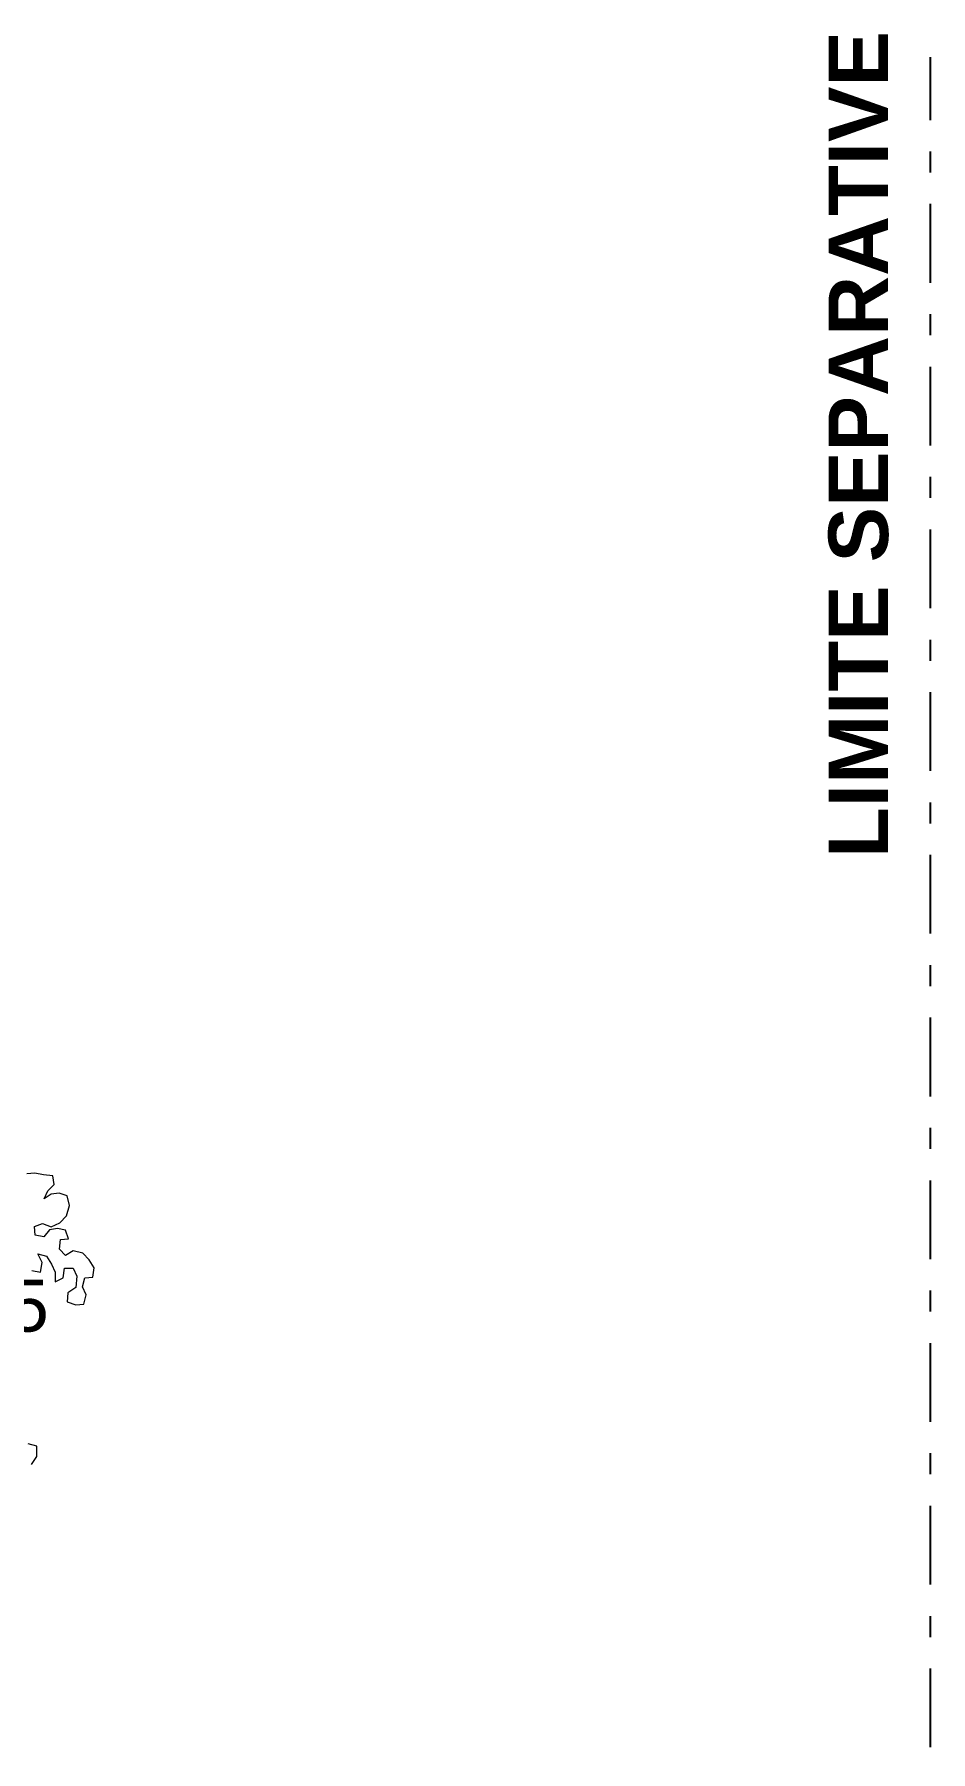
# Model space of a CAD drawing. Header units: millimetres. Extents: x 318905 to 439572, y -5133 to 105868.
# Drawn here: x 411597 to 414610, y 2795 to 8566 of the extents above; entities that cross this region are included whole.
import ezdxf

# ---------------------------------------------------------------- set-up
doc = ezdxf.new("R2010")
doc.units = ezdxf.units.MM
doc.header["$MEASUREMENT"] = 0
doc.linetypes.add('Tiretet', pattern=[546.805537, 264.583325, -105.833328, 70.555556, -105.833328])
for name, color, linetype, lineweight in [('2D -  Dessin général_Stylo_No__141', 1, 'Continuous', 25), ('2D - Ttes échelles - Textes_Stylo_No__141', 1, 'Continuous', 25), ('INTI_Etiquettes_Stylo_No__1', 7, 'Continuous', 5)]:
    doc.layers.add(name, color=color, linetype=linetype, lineweight=lineweight)
doc.layers.add('INTI_Agencement_Stylo_No__102', color=7, linetype='Continuous', lineweight=0, true_color=0xcccccc)
doc.styles.add('STYLE_GENERE_1', font='Arial')
doc.styles.add('STYLE_GENERE_2', font='Arial')
doc.dimstyles.new('STYLE_GENERE__3', dxfattribs={"dimtxt": 0.18, "dimasz": 182.4, "dimexe": 0.18, "dimexo": 0.0625, "dimgap": 0.09, "dimtad": 0, "dimtih": 1, "dimtoh": 1, "dimdec": 4, "dimzin": 0, "dimdsep": 46, "dimcen": 0.09, "dimadec": 0, "dimazin": 0, "dimtfac": 1, "dimtdec": 4, "dimtmove": 0, "dimatfit": 3, "dimldrblk": 'ARROWHEAD_5', "dimfxl": 0, "dimtolj": 1, "dimtzin": 0, "dimarcsym": 0})

# ---------------------------------------------------------------- blocks, each defined once
blk = doc.blocks.new('arbre6[2]', base_point=(409289.9, -542.5))
at = {"layer": 'INTI_Agencement_Stylo_No__102', "linetype": 'Continuous'}
for p, q in [((411598.9, 4739.1), (411572.1, 4736.6)), ((411628.1, 4733.5), (411598.9, 4739.1)), ((411659.7, 4730.5), (411628.1, 4733.5)), ((411629.9, 4653.1), (411642.3, 4679.8)), ((411642.3, 4679.8), (411664.3, 4701)), ((411664.3, 4701), (411659.7, 4730.5)), ((411654.3, 4669), (411629.9, 4653.1)), ((411681.1, 4671.4), (411654.3, 4669)), ((411707.8, 4663.1), (411681.1, 4671.4)), ((411704.9, 4596.2), (411714.9, 4631)), ((411714.9, 4631), (411707.8, 4663.1)), ((411597.6, 4559.7), (411624.4, 4570.2)), ((411599.8, 4530.3), (411597.6, 4559.7)), ((411624.4, 4570.2), (411653.5, 4559.2)), ((411653.5, 4559.2), (411682.8, 4572.4)), ((411682.8, 4572.4), (411704.9, 4596.2)), ((411628.9, 4524.7), (411599.8, 4530.3)), ((411648.6, 4548.6), (411628.9, 4524.7)), ((411675.4, 4553.7), (411648.6, 4548.6)), ((411702.1, 4548.1), (411675.4, 4553.7)), ((411682.2, 4484), (411684.8, 4516.1)), ((411684.8, 4516.1), (411711.6, 4518.6)), ((411711.6, 4518.6), (411702.1, 4548.1)), ((411623.4, 4439.1), (411609.1, 4468.6)), ((411609.1, 4468.6), (411638.2, 4460.3)), ((411638.2, 4460.3), (411655, 4433.4)), ((411701.5, 4462.4), (411682.2, 4484)), ((411728.3, 4478.3), (411701.5, 4462.4)), ((411759.9, 4469.9), (411728.3, 4478.3)), ((411781.6, 4448.3), (411759.9, 4469.9)), ((411798.5, 4421.4), (411781.6, 4448.3)), ((411589.2, 4412.6), (411618.3, 4407)), ((411618.3, 4407), (411623.4, 4439.1)), ((411655, 4433.4), (411667, 4406.5)), ((411667, 4406.5), (411666.7, 4374.4)), ((411666.7, 4374.4), (411693.6, 4387.6)), ((411693.6, 4387.6), (411698.7, 4419.6)), ((411698.7, 4419.6), (411727.9, 4419.4)), ((411727.9, 4419.4), (411739.9, 4392.5)), ((411739.9, 4392.5), (411737.1, 4355.1)), ((411759.1, 4357.5), (411766.6, 4386.9)), ((411766.6, 4386.9), (411793.3, 4389.3)), ((411793.3, 4389.3), (411798.5, 4421.4)), ((411710.2, 4336.6), (411707.6, 4307.1)), ((411737.1, 4355.1), (411710.2, 4336.6)), ((411771, 4330.7), (411759.1, 4357.5)), ((411763.5, 4298.6), (411771, 4330.7)), ((411707.6, 4307.1), (411736.7, 4296.2)), ((411736.7, 4296.2), (411763.5, 4298.6)), ((411605.4, 3821.9), (411576.3, 3830.1)), ((411605.1, 3787.1), (411605.4, 3821.9)), ((411587.9, 3760.4), (411605.1, 3787.1))]:
    blk.add_line(p, q, dxfattribs=at)
blk = doc.blocks.new('ARROWHEAD_5')
at = {"linetype": 'Continuous', "lineweight": 0}
blk.add_hatch(color=0, dxfattribs=at).paths.add_polyline_path([(-1, 0.2679), (0, 0), (-1, -0.2679)])
at = {"color": 0, "linetype": 'Continuous', "lineweight": 0}
blk.add_line((0, 0), (-1, 0), dxfattribs=at)

msp = doc.modelspace()

# ---------------------------------------------------------------- linework, layer by layer
at = {"layer": '2D -  Dessin général_Stylo_No__141', "linetype": 'Tiretet', "flags": 128}
msp.add_lwpolyline([(414609.877, -470.878), (414609.877, 8489.626)], dxfattribs=at)

# ---------------------------------------------------------------- block references
at = {"layer": 'INTI_Agencement_Stylo_No__102', "linetype": 'Continuous'}
msp.add_blockref('arbre6[2]', (409289.886, -542.456), dxfattribs=at)

# ---------------------------------------------------------------- texts
at = {"layer": '2D - Ttes échelles - Textes_Stylo_No__141', "linetype": 'Continuous', "insert": (414469.446, 5798.382), "char_height": 200, "attachment_point": 7, "rotation": 90, "style": 'STYLE_GENERE_1'}
msp.add_mtext('\\A1;{\\pql;\\fArial|b1|i0|c0|p34;LIMITE SEPARATIVE}', dxfattribs=at)
at = {"layer": 'INTI_Etiquettes_Stylo_No__1', "linetype": 'Continuous', "insert": (408819.637, 4204.288), "char_height": 175, "attachment_point": 7, "style": 'STYLE_GENERE_2'}
msp.add_mtext('\\A1;{\\pql;\\fArial|b0|i0|c0|p34;Menuiserie noir RAL 9005}', dxfattribs=at)

# ---------------------------------------------------------------- leaders
at = {"layer": 'INTI_Etiquettes_Stylo_No__1', "linetype": 'Continuous', "annotation_type": 0, "has_hookline": 1, "hookline_direction": 0, "text_width": 2801.194}
msp.add_leader([(403743.84, 2199.94), (408279.637, 4204.288), (408819.547, 4204.288)], dimstyle='STYLE_GENERE__3', dxfattribs=at)

doc.saveas('drawing.dxf')
